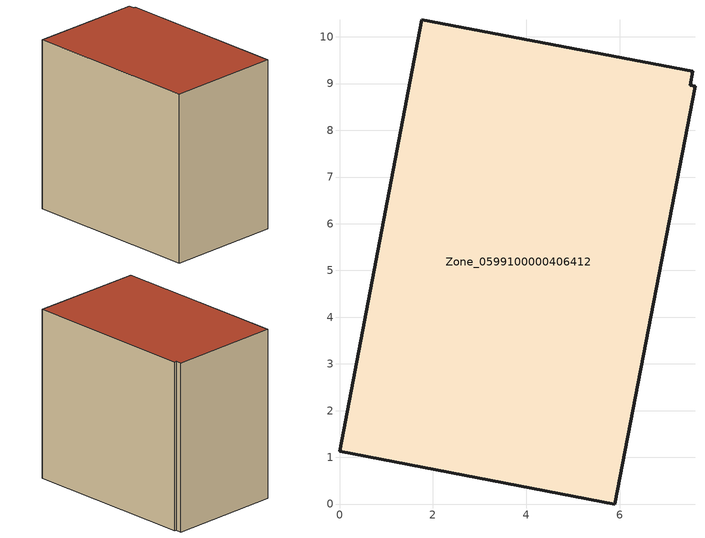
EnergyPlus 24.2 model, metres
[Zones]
Zone_0599100000406412
 floor ground (C_G): 0,1.13 1.76,10.36 7.56,9.26 7.5,8.97 7.61,8.95 5.89,0 z0
 wall outside (C_F): 1.76,10.36 0,1.13 5.89,0 7.61,8.95 7.5,8.97 7.56,9.26 1.76,10.36 z0:8.88
 roof outside (C_R): 0,1.13 5.89,0 7.61,8.95 7.5,8.97 7.56,9.26 1.76,10.36 z8.88
[BUILDING]
Pand.0599100000406412: North Axis=0; Terrain=City; Loads Convergence Tolerance Value=0.04; Temperature Convergence Tolerance Value=0.4; Solar Distribution=FullExterior; Maximum Number of Warmup Days=25; Minimum Number of Warmup Days=1
[Site:Location]
Rotterdam.The.Hague.AP_ZH_NLD Design_Conditions: Latitude=51.96; Longitude=4.45; Time Zone=1; Elevation=-4.5
[SITE:GROUNDTEMPERATURE:BUILDINGSURFACE]
18, 18, 18, 18, 18, 18, 18, 18, 18, 18, 18, 18
[MATERIAL] Thermal Absorptance=0.9; Solar Absorptance=0.7; Visible Absorptance=0.7
Name | Roughness | Thickness | Conductivity | Density | Specific Heat
G.TC.1992-2005 | MediumSmooth | 0.15 | 0.06 | 540 | 1210
F.TC.1992-2005 | Rough | 0.3 | 0.12 | 1920 | 840
R.TC.1992-2005 | MediumRough | 0.2 | 0.08 | 1500 | 1000
[CONSTRUCTION]
C_G: G.TC.1992-2005
C_F: F.TC.1992-2005
C_R: R.TC.1992-2005
[ZONE]
Zone_0599100000406412: Type=1; Multiplier=1; Ceiling Height=Autocalculate; Volume=Autocalculate; Floor Area=autocalculate; Part of Total Floor Area=Yes
[ZONEINFILTRATION:DESIGNFLOWRATE]
Infil_Zone_0599100000406412: Zone or ZoneList or Space or SpaceList=Zone_0599100000406412; Schedule=AlwaysOn; Design Flow Rate Calculation Method=Flow/Area; Flow Rate per Floor Area=0.0015; Constant Term Coefficient=1; Temperature Term Coefficient=0; Velocity Term Coefficient=0; Velocity Squared Term Coefficient=0
[HVACTEMPLATE:ZONE:IDEALLOADSAIRSYSTEM]
Zone_0599100000406412: Maximum Heating Supply Air Temperature=50; Minimum Cooling Supply Air Temperature=13; Maximum Heating Supply Air Humidity Ratio=0.0156; Minimum Cooling Supply Air Humidity Ratio=0.0077; Heating Limit=NoLimit; Cooling Limit=NoLimit; Dehumidification Control Type=ConstantSensibleHeatRatio; Cooling Sensible Heat Ratio=0.7; Dehumidification Setpoint=60; Humidification Control Type=None; Humidification Setpoint=30; Outdoor Air Method=None; Outdoor Air Flow Rate per Person=0.00944; Outdoor Air Flow Rate per Zone Floor Area=0; Outdoor Air Flow Rate per Zone=0; Demand Controlled Ventilation Type=None; Outdoor Air Economizer Type=NoEconomizer; Heat Recovery Type=None; Sensible Heat Recovery Effectiveness=0.7; Latent Heat Recovery Effectiveness=0.65
[ZONECONTROL:THERMOSTAT]
ThermostatControl_Zone_0599100000406412: Zone or ZoneList=Zone_0599100000406412; Control Type Schedule=DualSetpointControlType; Control 1=Thermostat_Zone_0599100000406412; Temperature Difference Between Cutout And Setpoint=0
[THERMOSTATSETPOINT:DUALSETPOINT]
Thermostat_Zone_0599100000406412: Heating Setpoint Temperature Schedule=HeatingSetpoint_Zone_0599100000406412; Cooling Setpoint Temperature Schedule=CoolingSetpoint_Zone_0599100000406412
[SCHEDULE:COMPACT]
HeatingSetpoint_Zone_0599100000406412: Through: 12/31, For: AllDays, Until: 24:00, 21
CoolingSetpoint_Zone_0599100000406412: Through: 12/31, For: AllDays, Until: 24:00, 24
DualSetpointControlType: Through: 12/31, For: AllDays, Until: 24:00, 4
AlwaysOn: Through: 12/31, For: AllDays, Until: 24:00, 1
